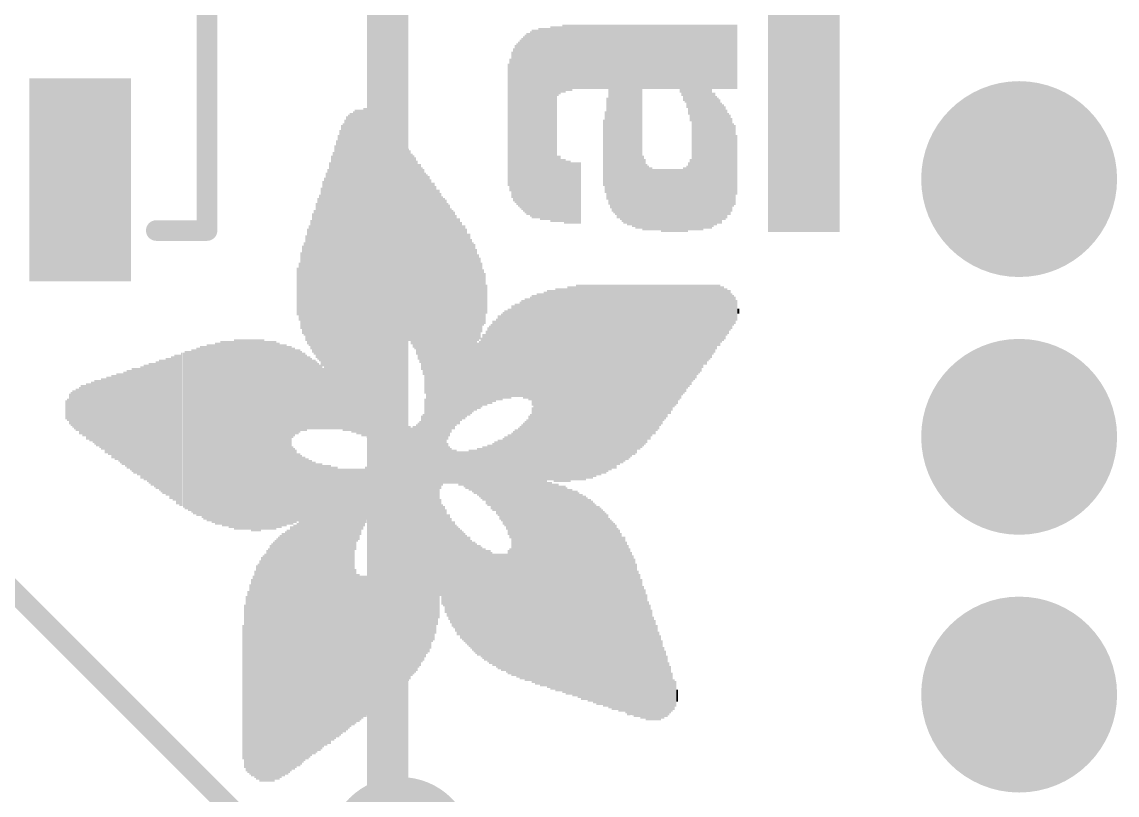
# Model space of a CAD drawing. Extents: x -16.4 to 65.3, y 1 to 69.7.
# Drawn here: x 23.19 to 33.99, y 11.71 to 19.33 of the extents above; entities that cross this region are included whole.
import ezdxf

# ---------------------------------------------------------------- set-up
doc = ezdxf.new("R2010")
doc.units = 0
for name, color, linetype in [('1', 12, 'CONTINUOUS'), ('18', 110, 'CONTINUOUS'), ('21', 40, 'CONTINUOUS')]:
    doc.layers.add(name, color=color, linetype=linetype)

# ---------------------------------------------------------------- blocks, each defined once
blk = doc.blocks.new('RECT')
blk.add_solid([(-0.5, -0.5), (0.5, -0.5), (-0.5, 0.5), (0.5, 0.5)])
blk = doc.blocks.new('ROUNDV')
at = {"const_width": 0.5}
blk.add_lwpolyline([(0, -0.25, 1), (0, 0.25, 1), (0, -0.25)], format="xyb", dxfattribs=at)

msp = doc.modelspace()

# ---------------------------------------------------------------- linework, layer by layer
at = {"layer": '1', "const_width": 0.4064}
msp.add_lwpolyline([(26.797, 11.176), (26.797, 21.971)], dxfattribs=at)
at = {"layer": '21', "const_width": 0.2032}
for points in [[(25.018, 33.273), (25.018, 17.273)], [(25.018, 17.273), (24.518, 17.273)], [(25.273, 11.557), (22.479, 14.351)]]:
    msp.add_lwpolyline(points, dxfattribs=at)
at = {"layer": '21', "const_width": 0.1016}
for points in [[(24.518, 17.3238, 1), (24.518, 17.2222)], [(25.018, 17.2222, 1), (25.018, 17.3238)], [(24.9672, 17.273, 1), (25.0688, 17.273)]]:
    msp.add_lwpolyline(points, format="xyb", dxfattribs=at)

# ---------------------------------------------------------------- block references
at = {"layer": '1', "xscale": 2, "rotation": 90}
msp.add_blockref('RECT', (23.768, 17.773), dxfattribs=at)
at = {"layer": '18'}
for p, xscale, yscale in [((33.02, 17.78), 1.9304, 1.9304), ((33.02, 17.78), 1.9304, 1.9304), ((33.02, 15.24), 1.9304, 1.9304), ((33.02, 15.24), 1.9304, 1.9304), ((33.02, 12.7), 1.9304, 1.9304), ((33.02, 12.7), 1.9304, 1.9304), ((26.924, 11.176), 1.4224, 1.4224), ((26.924, 11.176), 1.4224, 1.4224)]:
    msp.add_blockref('ROUNDV', p, dxfattribs=dict(at, xscale=xscale, yscale=yscale))
at = {"layer": '21', "rotation": 90}
for p, xscale, yscale in [((30.5547, 24.257), 13.998, 0.0168), ((30.5715, 24.257), 13.998, 0.0167), ((30.5882, 24.257), 13.998, 0.0168), ((30.605, 24.257), 13.998, 0.0167), ((30.6217, 24.257), 13.998, 0.0168), ((30.6385, 24.257), 13.998, 0.0168), ((30.6553, 20.6778), 6.8397, 0.0167), ((30.672, 20.6778), 6.8397, 0.0168), ((30.6888, 20.6778), 6.8397, 0.0168), ((30.7056, 20.6778), 6.8397, 0.0167), ((30.7223, 20.6778), 6.8397, 0.0168), ((30.7391, 20.6778), 6.8397, 0.0168), ((30.7559, 20.6778), 6.8397, 0.0167), ((30.7726, 20.6778), 6.8397, 0.0168), ((30.7894, 20.6778), 6.8397, 0.0168), ((30.8062, 20.6778), 6.8397, 0.0167), ((30.8229, 20.6778), 6.8397, 0.0168), ((30.8397, 20.6778), 6.8397, 0.0167), ((30.8564, 20.6778), 6.8397, 0.0168), ((30.8732, 20.6778), 6.8397, 0.0168), ((30.89, 20.6778), 6.8397, 0.0167), ((30.9067, 20.6778), 6.8397, 0.0168), ((30.9235, 20.6778), 6.8397, 0.0168), ((30.9403, 20.6778), 6.8397, 0.0167), ((30.957, 20.6778), 6.8397, 0.0168), ((30.9738, 20.6778), 6.8397, 0.0168), ((30.9906, 20.6778), 6.8397, 0.0167), ((31.0073, 20.6778), 6.8397, 0.0168), ((31.0241, 20.6778), 6.8397, 0.0167), ((31.0408, 20.6778), 6.8397, 0.0168), ((31.0576, 20.6778), 6.8397, 0.0168), ((31.0744, 20.6778), 6.8397, 0.0167), ((31.0911, 20.6778), 6.8397, 0.0168), ((31.1079, 20.6778), 6.8397, 0.0168), ((31.1247, 20.6778), 6.8397, 0.0167), ((31.1414, 20.6778), 6.8397, 0.0168), ((31.1582, 20.6778), 6.8397, 0.0168), ((31.175, 20.6778), 6.8397, 0.0167), ((31.1917, 20.6778), 6.8397, 0.0168), ((31.2085, 20.6778), 6.8397, 0.0168), ((31.2253, 20.6778), 6.8397, 0.0167), ((31.242, 20.6778), 6.8397, 0.0168), ((28.1742, 18.3225), 1.7937, 0.0168), ((28.191, 18.3225), 1.7937, 0.0167), ((28.2077, 18.3225), 1.8273, 0.0168), ((28.2245, 18.3225), 1.8608, 0.0168), ((28.2413, 18.3225), 1.8608, 0.0167), ((28.258, 18.3225), 1.8608, 0.0168), ((28.2748, 18.3225), 1.8608, 0.0168), ((28.2916, 18.3309), 1.8776, 0.0167), ((28.3083, 18.3225), 1.8943, 0.0168), ((28.3251, 18.3225), 1.8943, 0.0167), ((28.3418, 18.3225), 1.8943, 0.0168), ((28.3586, 18.3225), 1.8943, 0.0168), ((28.3754, 18.3225), 1.8943, 0.0167), ((28.3921, 18.3225), 1.8943, 0.0168), ((28.4089, 18.3225), 1.9279, 0.0168), ((28.4257, 18.3225), 1.9279, 0.0167), ((28.4424, 18.3225), 1.9279, 0.0168), ((28.4592, 18.3225), 1.9279, 0.0168), ((28.476, 18.9428), 0.6873, 0.0167), ((28.4927, 18.9512), 0.6706, 0.0168), ((28.5095, 18.9596), 0.6538, 0.0167), ((28.5262, 18.968), 0.6705, 0.0168), ((28.543, 18.968), 0.6705, 0.0168), ((28.5598, 18.9763), 0.6538, 0.0167), ((28.5765, 18.9763), 0.6538, 0.0168), ((28.5933, 18.9763), 0.6538, 0.0168), ((28.6101, 18.9763), 0.6538, 0.0167), ((28.6268, 18.9847), 0.637, 0.0168), ((28.6436, 18.9847), 0.637, 0.0168), ((28.6604, 18.9847), 0.637, 0.0167), ((28.6771, 18.9847), 0.637, 0.0168), ((28.6939, 18.9847), 0.637, 0.0168), ((28.7107, 18.9847), 0.637, 0.0167), ((28.7274, 18.9847), 0.637, 0.0168), ((28.7442, 18.9847), 0.637, 0.0167), ((28.7609, 18.9847), 0.637, 0.0168), ((28.7777, 18.9847), 0.637, 0.0168), ((28.7945, 18.9847), 0.637, 0.0167), ((28.8112, 18.9847), 0.637, 0.0168), ((28.828, 18.9847), 0.637, 0.0168), ((28.8448, 18.9847), 0.637, 0.0167), ((28.8615, 18.9847), 0.637, 0.0168), ((28.8783, 18.9847), 0.637, 0.0168), ((28.8951, 18.9847), 0.637, 0.0167), ((28.9118, 18.9847), 0.637, 0.0168), ((28.9286, 18.9847), 0.637, 0.0167), ((28.9453, 18.9847), 0.637, 0.0168), ((28.9621, 18.9847), 0.637, 0.0168), ((28.9789, 18.4148), 1.7769, 0.0167), ((28.9956, 18.398), 1.8105, 0.0168), ((29.0124, 18.3812), 1.844, 0.0168), ((29.0292, 18.3728), 1.8608, 0.0167), ((29.0459, 18.3645), 1.8775, 0.0168), ((29.0627, 18.3477), 1.9111, 0.0168), ((29.0795, 18.3477), 1.9111, 0.0167), ((29.0962, 18.3393), 1.9278, 0.0168), ((29.113, 18.3309), 1.9446, 0.0168), ((29.1298, 18.3225), 1.9613, 0.0167), ((29.1465, 18.3225), 1.9613, 0.0168), ((29.1633, 18.3142), 1.9781, 0.0167), ((29.18, 18.3142), 1.9781, 0.0168), ((29.1968, 18.3142), 1.9781, 0.0168), ((29.2136, 18.3057), 1.9949, 0.0167), ((29.2303, 18.3057), 1.9949, 0.0168), ((29.2471, 18.2974), 2.0116, 0.0168), ((29.2639, 18.2974), 2.0116, 0.0167), ((29.2806, 18.2974), 2.0116, 0.0168), ((29.2974, 18.2974), 2.0116, 0.0168), ((29.3142, 18.9847), 0.637, 0.0167), ((29.3309, 18.9847), 0.637, 0.0168), ((29.3477, 18.9847), 0.637, 0.0167), ((29.3644, 18.9847), 0.637, 0.0168), ((29.3812, 18.9847), 0.637, 0.0168), ((29.398, 18.9847), 0.637, 0.0167), ((29.4147, 18.9847), 0.637, 0.0168), ((29.4315, 18.9847), 0.637, 0.0168), ((29.4483, 18.9847), 0.637, 0.0167), ((29.465, 18.9847), 0.637, 0.0168), ((29.4818, 18.9847), 0.637, 0.0168), ((29.4986, 18.9847), 0.637, 0.0167), ((29.5153, 18.9847), 0.637, 0.0168), ((29.5321, 18.9847), 0.637, 0.0168), ((29.5489, 18.9847), 0.637, 0.0167), ((29.5656, 18.9847), 0.637, 0.0168), ((29.5824, 18.9847), 0.637, 0.0167), ((29.5991, 18.9847), 0.637, 0.0168), ((29.6159, 18.9847), 0.637, 0.0168), ((29.6327, 18.9847), 0.637, 0.0167), ((29.6494, 18.9847), 0.637, 0.0168), ((29.6662, 18.9847), 0.637, 0.0168), ((29.683, 18.968), 0.6705, 0.0167), ((29.6997, 18.9512), 0.704, 0.0168), ((29.7165, 18.9261), 0.7543, 0.0168), ((29.7333, 18.9177), 0.7711, 0.0167), ((29.75, 18.8925), 0.8214, 0.0168), ((29.7668, 18.859), 0.8885, 0.0167), ((29.7835, 18.8255), 0.9555, 0.0168), ((29.8003, 18.289), 2.0284, 0.0168), ((29.8171, 18.289), 2.0284, 0.0167), ((29.8338, 18.289), 2.0284, 0.0168), ((29.8506, 18.289), 2.0284, 0.0168), ((29.8674, 18.289), 2.0284, 0.0167), ((29.8841, 18.289), 2.0284, 0.0168), ((29.9009, 18.289), 2.0284, 0.0168), ((29.9177, 18.2974), 2.0116, 0.0167), ((29.9344, 18.2974), 2.0116, 0.0168), ((29.9512, 18.2974), 2.0116, 0.0168), ((29.968, 18.2974), 2.0116, 0.0167), ((29.9847, 18.2974), 2.0116, 0.0168), ((30.0015, 18.9847), 0.637, 0.0167), ((30.0182, 18.9847), 0.637, 0.0168), ((30.035, 18.9847), 0.637, 0.0168), ((30.0518, 18.9847), 0.637, 0.0167), ((30.0685, 18.9847), 0.637, 0.0168), ((30.0853, 18.9847), 0.637, 0.0168), ((30.1021, 18.9847), 0.637, 0.0167), ((30.1188, 18.9847), 0.637, 0.0168), ((30.1356, 18.9847), 0.637, 0.0168), ((30.1524, 18.9847), 0.637, 0.0167), ((30.1691, 18.9847), 0.637, 0.0168), ((30.1859, 18.9847), 0.637, 0.0167), ((30.2026, 18.9847), 0.637, 0.0168), ((30.2194, 18.9847), 0.637, 0.0168), ((30.2362, 18.9847), 0.637, 0.0167), ((28.0569, 18.3225), 1.5591, 0.0167), ((28.0736, 18.3225), 1.5925, 0.0168), ((28.0904, 18.3225), 1.6261, 0.0167), ((28.1071, 18.3225), 1.6597, 0.0168), ((28.1239, 18.3225), 1.6931, 0.0168), ((28.1407, 18.3225), 1.7267, 0.0167), ((28.1574, 18.3225), 1.7603, 0.0168), ((28.0233, 18.3142), 1.4417, 0.0168), ((28.0401, 18.3142), 1.5087, 0.0168), ((27.9898, 18.3142), 1.207, 0.0168), ((28.0066, 18.3142), 1.3076, 0.0167), ((28.9621, 18.0795), 1.0059, 0.0168), ((30.0015, 17.9705), 1.3244, 0.0167), ((30.0182, 17.9789), 1.3076, 0.0168), ((30.035, 17.9622), 1.2741, 0.0168), ((30.0518, 17.9622), 1.2405, 0.0167), ((30.0685, 17.9537), 1.2237, 0.0168), ((26.481, 16.8725), 3.1851, 0.0168), ((26.4978, 16.8641), 3.2019, 0.0168), ((26.5145, 16.8641), 3.2019, 0.0167), ((26.5313, 16.8641), 3.2019, 0.0168), ((26.5481, 16.8557), 3.2186, 0.0168), ((26.5648, 16.8641), 3.2354, 0.0167), ((26.5816, 16.8641), 3.2354, 0.0168), ((26.5984, 16.8557), 3.2522, 0.0168), ((26.6151, 16.8473), 3.269, 0.0167), ((26.6319, 16.8473), 3.269, 0.0168), ((26.6486, 16.8306), 3.2689, 0.0167), ((26.6654, 16.8306), 3.2689, 0.0168), ((26.6822, 16.8222), 3.2857, 0.0168), ((30.0853, 17.937), 1.1902, 0.0168), ((30.1021, 17.9454), 1.1399, 0.0167), ((30.1188, 17.937), 1.1232, 0.0168), ((30.1356, 17.9286), 1.0729, 0.0168), ((26.3804, 16.8306), 3.0679, 0.0167), ((26.3972, 16.8473), 3.1014, 0.0168), ((26.4139, 16.8557), 3.1181, 0.0167), ((26.4307, 16.8641), 3.1349, 0.0168), ((26.4475, 16.8557), 3.1516, 0.0168), ((26.4642, 16.8641), 3.1684, 0.0167), ((26.6989, 16.8054), 3.2858, 0.0167), ((26.7157, 16.797), 3.269, 0.0168), ((26.7325, 16.7887), 3.2857, 0.0168), ((26.7492, 16.7635), 3.3025, 0.0167), ((26.766, 16.7384), 3.3193, 0.0168), ((26.7828, 17.2161), 2.3302, 0.0168), ((26.7995, 17.2413), 2.2129, 0.0167), ((28.9286, 18.0376), 0.6538, 0.0167), ((28.9453, 18.046), 0.8047, 0.0168), ((30.1524, 17.9286), 1.0058, 0.0167), ((30.1691, 17.9202), 0.989, 0.0168), ((30.1859, 17.9202), 0.922, 0.0167), ((26.3301, 16.7887), 2.9505, 0.0167), ((26.3469, 16.8138), 3.0008, 0.0168), ((26.3637, 16.8138), 3.0343, 0.0168), ((26.8163, 17.2413), 2.1793, 0.0168), ((26.8331, 17.2581), 2.1123, 0.0167), ((26.8498, 17.2497), 2.0619, 0.0168), ((26.8666, 17.2497), 2.0285, 0.0168), ((26.8834, 17.2413), 2.0117, 0.0167), ((30.2026, 17.9202), 0.8214, 0.0168), ((30.2194, 17.9202), 0.7879, 0.0168), ((26.2966, 16.7384), 2.8499, 0.0168), ((26.3134, 16.7635), 2.9002, 0.0168), ((26.9001, 17.2329), 1.9614, 0.0168), ((26.9169, 17.2245), 1.9446, 0.0168), ((26.9337, 17.2078), 1.9447, 0.0167), ((26.9504, 17.191), 1.9111, 0.0168), ((26.9672, 17.1826), 1.8944, 0.0168), ((30.2362, 17.9202), 0.5868, 0.0167), ((26.2631, 16.6797), 2.7325, 0.0168), ((26.2798, 16.7132), 2.7996, 0.0167), ((26.984, 17.1575), 1.9111, 0.0167), ((27.0007, 17.1323), 1.8944, 0.0168), ((27.0175, 17.1239), 1.8776, 0.0168), ((27.0343, 17.0904), 1.8776, 0.0167), ((26.2295, 16.6294), 2.632, 0.0167), ((26.2463, 16.6629), 2.699, 0.0168), ((27.051, 17.0653), 1.8943, 0.0168), ((27.0678, 17.0485), 1.8943, 0.0167), ((27.0845, 17.0066), 1.9111, 0.0168), ((27.1013, 16.9647), 1.9279, 0.0168), ((27.1181, 16.9479), 1.9614, 0.0167), ((28.476, 17.6855), 0.6538, 0.0167), ((28.4927, 17.6855), 0.6538, 0.0168), ((28.5095, 17.6687), 0.6203, 0.0167), ((28.5262, 17.6687), 0.6203, 0.0168), ((28.543, 17.6604), 0.637, 0.0168), ((28.5598, 17.652), 0.6202, 0.0167), ((28.5765, 17.652), 0.6202, 0.0168), ((28.5933, 17.652), 0.6202, 0.0168), ((28.6101, 17.6437), 0.6035, 0.0167), ((28.6268, 17.6437), 0.6035, 0.0168), ((28.6436, 17.6437), 0.6035, 0.0168), ((28.6604, 17.6437), 0.6035, 0.0167), ((28.6771, 17.6437), 0.6035, 0.0168), ((28.6939, 17.6437), 0.6035, 0.0168), ((29.3142, 17.6436), 0.7376, 0.0167), ((29.3309, 17.6269), 0.7041, 0.0168), ((29.3477, 17.6017), 0.6538, 0.0167), ((29.7668, 17.6101), 0.6706, 0.0167), ((29.7835, 17.6269), 0.7041, 0.0168), ((26.196, 16.5791), 2.5314, 0.0167), ((26.2128, 16.5959), 2.5649, 0.0168), ((27.1348, 16.8976), 1.995, 0.0168), ((27.1516, 16.8641), 2.0284, 0.0168), ((27.1684, 16.7552), 2.1793, 0.0167), ((27.1851, 15.4643), 4.7274, 0.0168), ((27.2019, 15.4643), 4.6939, 0.0168), ((29.3644, 17.5933), 0.637, 0.0168), ((29.3812, 17.5849), 0.6203, 0.0168), ((29.398, 17.5849), 0.6203, 0.0167), ((29.4147, 17.5766), 0.6035, 0.0168), ((29.4315, 17.5766), 0.6035, 0.0168), ((29.4483, 17.5766), 0.6035, 0.0167), ((29.465, 17.5766), 0.6035, 0.0168), ((29.4818, 17.5766), 0.6035, 0.0168), ((29.4986, 17.5681), 0.6203, 0.0167), ((29.5153, 17.5681), 0.6203, 0.0168), ((29.5321, 17.5681), 0.6203, 0.0168), ((29.5489, 17.5681), 0.6203, 0.0167), ((29.5656, 17.5681), 0.6203, 0.0168), ((29.5824, 17.5681), 0.6203, 0.0167), ((29.5991, 17.5681), 0.6203, 0.0168), ((29.6159, 17.5681), 0.6203, 0.0168), ((29.6327, 17.5681), 0.6203, 0.0167), ((29.6494, 17.5681), 0.6203, 0.0168), ((29.6662, 17.5681), 0.6203, 0.0168), ((29.683, 17.5681), 0.6203, 0.0167), ((29.6997, 17.5681), 0.6203, 0.0168), ((29.7165, 17.5766), 0.6371, 0.0168), ((29.7333, 17.5766), 0.6371, 0.0167), ((29.75, 17.5849), 0.6538, 0.0168), ((26.1625, 16.8474), 1.8273, 0.0168), ((26.1793, 16.554), 2.4811, 0.0168), ((27.2187, 15.4643), 4.6268, 0.0167), ((27.2354, 15.4811), 4.5263, 0.0168), ((27.2522, 15.4895), 4.5095, 0.0167), ((27.2689, 15.5062), 4.409, 0.0168), ((26.1122, 16.797), 1.5926, 0.0168), ((26.129, 16.8054), 1.6428, 0.0168), ((26.1457, 16.5037), 2.3805, 0.0167), ((27.2857, 15.5313), 4.2916, 0.0168), ((27.3025, 15.5649), 4.2245, 0.0167), ((27.3192, 16.1852), 2.9169, 0.0168), ((27.336, 16.1852), 2.8499, 0.0168), ((27.3528, 16.1852), 2.8163, 0.0167), ((26.0954, 16.7803), 1.5255, 0.0167), ((27.3695, 16.1768), 2.7995, 0.0168), ((27.3863, 16.3779), 2.3302, 0.0168), ((27.4031, 16.3864), 2.2799, 0.0167), ((27.4198, 16.3863), 2.2128, 0.0168), ((26.0451, 16.7384), 1.2741, 0.0167), ((26.0619, 16.7551), 1.3746, 0.0168), ((26.0787, 16.7635), 1.425, 0.0168), ((27.4366, 16.3947), 2.1626, 0.0168), ((27.4534, 16.3863), 2.1458, 0.0167), ((27.4701, 16.3863), 2.0788, 0.0168), ((27.4869, 16.3779), 2.0284, 0.0167), ((27.5036, 16.3779), 2.0284, 0.0168), ((26.0116, 16.7216), 1.14, 0.0168), ((26.0284, 16.73), 1.1903, 0.0168), ((27.5204, 16.3779), 1.9614, 0.0168), ((27.5372, 16.3696), 1.9111, 0.0167), ((27.5539, 16.3696), 1.9111, 0.0168), ((27.5707, 16.3612), 1.8608, 0.0168), ((25.9948, 16.7048), 1.0394, 0.0167), ((27.5875, 16.3444), 1.7938, 0.0167), ((27.6042, 16.3444), 1.7938, 0.0168), ((27.621, 16.3277), 1.7267, 0.0168), ((25.9446, 16.6797), 0.7544, 0.0168), ((25.9613, 16.6881), 0.8717, 0.0167), ((25.9781, 16.6964), 0.922, 0.0168), ((27.6378, 16.3192), 1.6764, 0.0167), ((27.6545, 16.3193), 1.6429, 0.0168), ((27.6713, 16.2941), 1.5926, 0.0167), ((25.9278, 16.6713), 0.57, 0.0168), ((27.688, 16.6126), 0.855, 0.0168), ((27.7048, 16.6043), 0.8047, 0.0168), ((27.7216, 16.6127), 0.6873, 0.0167), ((25.911, 16.6713), 0.4694, 0.0167), ((27.7383, 16.6126), 0.5532, 0.0168), ((27.7551, 16.6043), 0.5029, 0.0168), ((27.7719, 16.5959), 0.2849, 0.0167), ((28.6604, 15.7744), 1.9278, 0.0167), ((28.6771, 15.7744), 1.9278, 0.0168), ((28.6939, 15.7744), 1.9278, 0.0168), ((28.7107, 15.7744), 1.9278, 0.0167), ((28.7274, 15.7744), 1.9278, 0.0168), ((28.7442, 15.7744), 1.9278, 0.0167), ((28.7609, 15.7828), 1.911, 0.0168), ((28.7777, 15.7828), 1.911, 0.0168), ((28.7945, 15.7828), 1.911, 0.0167), ((28.8112, 15.7828), 1.911, 0.0168), ((28.828, 15.7912), 1.8943, 0.0168), ((28.8448, 15.7912), 1.8943, 0.0167), ((28.8615, 15.7995), 1.8775, 0.0168), ((28.8783, 15.7995), 1.8775, 0.0168), ((28.8951, 15.7995), 1.8775, 0.0167), ((28.9118, 15.8079), 1.8608, 0.0168), ((28.9286, 15.8079), 1.8608, 0.0167), ((28.9453, 15.8079), 1.8608, 0.0168), ((28.9621, 15.8163), 1.844, 0.0168), ((28.9789, 15.8247), 1.8272, 0.0167), ((28.9956, 15.8247), 1.8272, 0.0168), ((29.0124, 15.8331), 1.8105, 0.0168), ((29.0292, 15.8331), 1.8105, 0.0167), ((29.0459, 15.8331), 1.8105, 0.0168), ((29.0627, 15.8498), 1.7769, 0.0168), ((29.0795, 15.8498), 1.7769, 0.0167), ((29.0962, 15.8582), 1.7602, 0.0168), ((29.113, 15.8582), 1.7602, 0.0168), ((29.1298, 15.8666), 1.7434, 0.0167), ((29.1465, 15.875), 1.7266, 0.0168), ((29.1633, 15.875), 1.7266, 0.0167), ((29.18, 15.8834), 1.7099, 0.0168), ((29.1968, 15.8918), 1.6931, 0.0168), ((29.2136, 15.9001), 1.6764, 0.0167), ((29.2303, 15.9001), 1.6764, 0.0168), ((29.2471, 15.9085), 1.6596, 0.0168), ((29.2639, 15.9253), 1.6261, 0.0167), ((29.2806, 15.9253), 1.6261, 0.0168), ((29.2974, 15.9337), 1.6093, 0.0168), ((29.3142, 15.9421), 1.5925, 0.0167), ((29.3309, 15.9504), 1.5758, 0.0168), ((29.3477, 15.9588), 1.559, 0.0167), ((29.3644, 15.9756), 1.5255, 0.0168), ((29.3812, 15.9756), 1.5255, 0.0168), ((29.398, 15.9924), 1.4919, 0.0167), ((29.4147, 16.0007), 1.4752, 0.0168), ((29.4315, 16.0007), 1.4752, 0.0168), ((29.4483, 16.0175), 1.4417, 0.0167), ((29.465, 16.0259), 1.4249, 0.0168), ((29.4818, 16.0426), 1.3914, 0.0168), ((29.4986, 16.051), 1.3746, 0.0167), ((29.5153, 16.0678), 1.3411, 0.0168), ((29.5321, 16.0762), 1.3243, 0.0168), ((29.5489, 16.0846), 1.3075, 0.0167), ((29.5656, 16.1013), 1.274, 0.0168), ((29.5824, 16.1013), 1.274, 0.0167), ((29.5991, 16.1181), 1.2405, 0.0168), ((29.6159, 16.1348), 1.207, 0.0168), ((29.6327, 16.1432), 1.1902, 0.0167), ((29.6494, 16.1516), 1.1734, 0.0168), ((29.6662, 16.1684), 1.1399, 0.0168), ((29.683, 16.1768), 1.1231, 0.0167), ((29.6997, 16.1935), 1.0896, 0.0168), ((29.7165, 16.2019), 1.0728, 0.0168), ((29.7333, 16.2103), 1.0561, 0.0167), ((29.75, 16.227), 1.0226, 0.0168), ((29.7668, 16.2354), 1.0058, 0.0167), ((29.7835, 16.2438), 0.989, 0.0168), ((29.8003, 16.2606), 0.9555, 0.0168), ((29.8171, 16.269), 0.9387, 0.0167), ((29.8338, 16.2773), 0.922, 0.0168), ((29.8506, 16.2941), 0.8884, 0.0168), ((29.8674, 16.3025), 0.8717, 0.0167), ((29.8841, 16.3109), 0.8549, 0.0168), ((29.9009, 16.3276), 0.8214, 0.0168), ((29.9177, 16.3444), 0.7879, 0.0167), ((29.9344, 16.3444), 0.7879, 0.0168), ((29.9512, 16.3612), 0.7543, 0.0168), ((29.968, 16.3695), 0.7376, 0.0167), ((29.9847, 16.3779), 0.7208, 0.0168), ((30.0015, 16.3947), 0.6873, 0.0167), ((30.0182, 16.4031), 0.6705, 0.0168), ((30.035, 16.4198), 0.637, 0.0168), ((30.0518, 16.4366), 0.6035, 0.0167), ((30.0685, 16.4366), 0.6035, 0.0168), ((28.2077, 16.1097), 1.0226, 0.0168), ((28.2245, 16.093), 1.0897, 0.0168), ((28.2413, 14.7267), 3.8222, 0.0167), ((28.258, 14.7183), 3.839, 0.0168), ((28.2748, 14.7267), 3.8557, 0.0168), ((28.2916, 14.7267), 3.8557, 0.0167), ((28.3083, 14.7183), 3.8725, 0.0168), ((28.3251, 14.7183), 3.8725, 0.0167), ((28.3418, 14.7267), 3.8893, 0.0168), ((28.3586, 14.7267), 3.8893, 0.0168), ((28.3754, 15.7493), 1.8776, 0.0167), ((28.3921, 15.7493), 1.8776, 0.0168), ((28.4089, 15.7493), 1.8776, 0.0168), ((28.4257, 15.7493), 1.8776, 0.0167), ((28.4424, 15.7409), 1.8944, 0.0168), ((28.4592, 15.7492), 1.9111, 0.0168), ((28.476, 15.7492), 1.9111, 0.0167), ((28.4927, 15.7492), 1.9111, 0.0168), ((28.5095, 15.7492), 1.9111, 0.0167), ((28.5262, 15.7492), 1.9111, 0.0168), ((28.543, 15.7492), 1.9111, 0.0168), ((28.5598, 15.7492), 1.9111, 0.0167), ((28.5765, 15.7576), 1.9279, 0.0168), ((28.5933, 15.7576), 1.9279, 0.0168), ((28.6101, 15.766), 1.9111, 0.0167), ((28.6268, 15.766), 1.9111, 0.0168), ((28.6436, 15.766), 1.9111, 0.0168), ((30.0853, 16.445), 0.5532, 0.0168), ((30.1021, 16.4534), 0.5365, 0.0167), ((30.1188, 16.4534), 0.5029, 0.0168), ((30.1356, 16.4701), 0.4694, 0.0168), ((30.1524, 16.4702), 0.4359, 0.0167), ((30.1691, 16.4869), 0.4024, 0.0168), ((30.1859, 16.4785), 0.352, 0.0167), ((30.2026, 16.4869), 0.3018, 0.0168), ((30.2194, 16.4869), 0.2682, 0.0168), ((28.0233, 16.0846), 0.9053, 0.0168), ((28.0401, 16.0846), 0.9053, 0.0168), ((28.0569, 16.0929), 0.922, 0.0167), ((28.0736, 16.0929), 0.922, 0.0168), ((28.0904, 16.0929), 0.922, 0.0167), ((28.1071, 16.1013), 0.9388, 0.0168), ((28.1239, 16.1097), 0.9556, 0.0168), ((28.1407, 16.1014), 0.9723, 0.0167), ((28.1574, 16.1097), 0.989, 0.0168), ((28.1742, 16.1097), 0.989, 0.0168), ((28.191, 16.1013), 1.0058, 0.0167), ((30.2362, 16.4869), 0.2012, 0.0167), ((27.8725, 16.0008), 0.8047, 0.0167), ((27.8892, 16.0175), 0.8382, 0.0168), ((27.906, 16.0175), 0.8382, 0.0167), ((27.9227, 16.0259), 0.855, 0.0168), ((27.9395, 16.0427), 0.8549, 0.0168), ((27.9563, 16.0511), 0.8717, 0.0167), ((27.973, 16.0511), 0.8717, 0.0168), ((27.9898, 16.0595), 0.8885, 0.0168), ((28.0066, 16.0595), 0.8885, 0.0167), ((30.2529, 16.4786), 0.0503, 0.0168), ((27.7886, 15.9421), 0.7543, 0.0168), ((27.8054, 15.9505), 0.7711, 0.0168), ((27.8222, 15.9588), 0.7879, 0.0167), ((27.8389, 15.984), 0.8047, 0.0168), ((27.8557, 15.984), 0.8047, 0.0168), ((25.2908, 15.2631), 1.8776, 0.0168), ((25.3076, 15.2631), 1.8776, 0.0167), ((25.3243, 15.2631), 1.8776, 0.0168), ((25.3411, 15.2631), 1.8776, 0.0168), ((25.3579, 15.2631), 1.8776, 0.0167), ((25.3746, 15.2631), 1.8776, 0.0168), ((25.3914, 15.2631), 1.8776, 0.0167), ((25.4081, 15.2631), 1.8776, 0.0168), ((25.4249, 15.2631), 1.8776, 0.0168), ((25.4417, 15.2631), 1.8776, 0.0167), ((25.4584, 15.2548), 1.8943, 0.0168), ((25.4752, 15.2548), 1.8943, 0.0168), ((25.492, 15.2548), 1.8943, 0.0167), ((25.5087, 15.2548), 1.8943, 0.0168), ((25.5255, 15.2548), 1.8943, 0.0168), ((25.5423, 15.2548), 1.8943, 0.0167), ((25.559, 15.2631), 1.8776, 0.0168), ((25.5758, 15.2631), 1.8776, 0.0167), ((27.7216, 15.875), 0.6874, 0.0167), ((27.7383, 15.9002), 0.7041, 0.0168), ((27.7551, 15.9002), 0.7041, 0.0168), ((27.7719, 15.9169), 0.7376, 0.0167), ((24.8046, 15.3051), 1.5591, 0.0168), ((24.8214, 15.3051), 1.5591, 0.0168), ((24.8382, 15.2967), 1.5759, 0.0167), ((24.8549, 15.2967), 1.5759, 0.0168), ((24.8717, 15.2967), 1.6093, 0.0168), ((24.8885, 15.2883), 1.6261, 0.0167), ((24.9052, 15.2883), 1.6261, 0.0168), ((24.922, 15.2883), 1.6597, 0.0168), ((24.9388, 15.2883), 1.6597, 0.0167), ((24.9555, 15.2966), 1.6764, 0.0168), ((24.9723, 15.2883), 1.6931, 0.0167), ((24.989, 15.2799), 1.7099, 0.0168), ((25.0058, 15.2799), 1.7099, 0.0168), ((25.0226, 15.2799), 1.7434, 0.0167), ((25.0393, 15.2799), 1.7434, 0.0168), ((25.0561, 15.2799), 1.7434, 0.0168), ((25.0729, 15.2715), 1.7602, 0.0167), ((25.0896, 15.2715), 1.7602, 0.0168), ((25.1064, 15.2715), 1.7938, 0.0168), ((25.1232, 15.2715), 1.7938, 0.0167), ((25.1399, 15.2715), 1.7938, 0.0168), ((25.1567, 15.2799), 1.8105, 0.0167), ((25.1734, 15.2715), 1.8272, 0.0168), ((25.1902, 15.2715), 1.8272, 0.0168), ((25.207, 15.2715), 1.8272, 0.0167), ((25.2237, 15.2715), 1.8272, 0.0168), ((25.2405, 15.2631), 1.844, 0.0168), ((25.2573, 15.2631), 1.844, 0.0167), ((25.274, 15.2631), 1.844, 0.0168), ((25.5925, 15.2547), 1.8608, 0.0168), ((25.6093, 15.2547), 1.8608, 0.0168), ((25.6261, 15.2547), 1.8608, 0.0167), ((25.6428, 15.2547), 1.8608, 0.0168), ((25.6596, 15.2547), 1.8608, 0.0168), ((25.6764, 15.2547), 1.8608, 0.0167), ((25.6931, 15.2547), 1.8608, 0.0168), ((25.7099, 15.2548), 1.8273, 0.0168), ((25.7267, 15.2548), 1.8273, 0.0167), ((25.7434, 15.2464), 1.8105, 0.0168), ((25.7602, 15.2548), 1.7937, 0.0168), ((25.777, 15.2548), 1.7937, 0.0167), ((25.7937, 15.2548), 1.7937, 0.0168), ((25.8105, 15.2547), 1.7602, 0.0167), ((25.8272, 15.2547), 1.7602, 0.0168), ((25.844, 15.2547), 1.7602, 0.0168), ((25.8608, 15.6739), 0.8885, 0.0167), ((25.8775, 15.6823), 0.8717, 0.0168), ((25.8943, 15.6822), 0.8382, 0.0168), ((25.911, 15.6822), 0.8382, 0.0167), ((25.9278, 15.6906), 0.8214, 0.0168), ((25.9446, 15.6906), 0.788, 0.0168), ((27.688, 15.8415), 0.6538, 0.0168), ((27.7048, 15.8498), 0.6705, 0.0168), ((24.5197, 15.3554), 1.2573, 0.0167), ((24.5364, 15.3554), 1.2573, 0.0168), ((24.5532, 15.3553), 1.2908, 0.0167), ((24.5699, 15.3469), 1.3076, 0.0168), ((24.5867, 15.3386), 1.3243, 0.0168), ((24.6035, 15.3386), 1.3243, 0.0167), ((24.6202, 15.3386), 1.3579, 0.0168), ((24.637, 15.3386), 1.3579, 0.0168), ((24.6538, 15.3218), 1.3914, 0.0167), ((24.6705, 15.3302), 1.4082, 0.0168), ((24.6873, 15.3218), 1.425, 0.0168), ((24.7041, 15.3302), 1.4417, 0.0167), ((24.7208, 15.3134), 1.4752, 0.0168), ((24.7376, 15.3134), 1.4752, 0.0167), ((24.7543, 15.305), 1.492, 0.0168), ((24.7711, 15.3134), 1.5088, 0.0168), ((24.7879, 15.3051), 1.5255, 0.0167), ((25.9613, 15.6822), 0.7712, 0.0167), ((25.9781, 15.6822), 0.7712, 0.0168), ((25.9948, 15.6738), 0.7544, 0.0167), ((26.0116, 15.6739), 0.7209, 0.0168), ((26.0284, 15.6739), 0.7209, 0.0168), ((26.0451, 15.6654), 0.7041, 0.0167), ((26.0619, 15.657), 0.6873, 0.0168), ((26.0787, 15.657), 0.6873, 0.0168), ((26.0954, 15.6487), 0.6706, 0.0167), ((24.1341, 15.4392), 0.8549, 0.0167), ((24.1508, 15.4308), 0.8717, 0.0168), ((24.1676, 15.4224), 0.8885, 0.0168), ((24.1844, 15.414), 0.9052, 0.0167), ((24.2011, 15.4224), 0.922, 0.0168), ((24.2179, 15.414), 0.9388, 0.0168), ((24.2347, 15.414), 0.9723, 0.0167), ((24.2514, 15.414), 0.9723, 0.0168), ((24.2682, 15.4056), 0.989, 0.0168), ((24.285, 15.4056), 1.0226, 0.0167), ((24.3017, 15.3972), 1.0394, 0.0168), ((24.3185, 15.3972), 1.0394, 0.0167), ((24.3352, 15.3889), 1.0561, 0.0168), ((24.352, 15.3889), 1.0561, 0.0168), ((24.3688, 15.3805), 1.1064, 0.0167), ((24.3855, 15.3805), 1.1064, 0.0168), ((24.4023, 15.3805), 1.1399, 0.0168), ((24.4191, 15.3805), 1.1399, 0.0167), ((24.4358, 15.3721), 1.1567, 0.0168), ((24.4526, 15.3721), 1.1902, 0.0168), ((24.4694, 15.3637), 1.207, 0.0167), ((24.4861, 15.3637), 1.207, 0.0168), ((24.5029, 15.3553), 1.2238, 0.0168), ((26.1122, 15.6403), 0.6538, 0.0168), ((26.129, 15.6319), 0.637, 0.0168), ((26.1625, 15.6151), 0.6035, 0.0168), ((23.8323, 15.4894), 0.5532, 0.0168), ((23.8491, 15.4894), 0.5532, 0.0168), ((23.8659, 15.4811), 0.5699, 0.0167), ((23.8826, 15.4895), 0.5867, 0.0168), ((23.8994, 15.4811), 0.6035, 0.0167), ((23.9161, 15.4811), 0.6371, 0.0168), ((23.9329, 15.4727), 0.6538, 0.0168), ((23.9497, 15.4727), 0.6538, 0.0167), ((23.9664, 15.4643), 0.6706, 0.0168), ((23.9832, 15.4643), 0.7041, 0.0168), ((24, 15.4643), 0.7041, 0.0167), ((24.0167, 15.4475), 0.7376, 0.0168), ((24.0335, 15.4559), 0.7544, 0.0168), ((24.0503, 15.4475), 0.7712, 0.0167), ((24.067, 15.4475), 0.7712, 0.0168), ((24.0838, 15.4392), 0.8215, 0.0168), ((24.1006, 15.4392), 0.8215, 0.0167), ((24.1173, 15.4308), 0.8382, 0.0168), ((26.7828, 15.2296), 1.14, 0.0168), ((23.6647, 15.5146), 0.3018, 0.0168), ((23.6815, 15.5146), 0.3353, 0.0167), ((23.6982, 15.5146), 0.3688, 0.0168), ((23.715, 15.5062), 0.3856, 0.0167), ((23.7317, 15.5061), 0.4191, 0.0168), ((23.7485, 15.5061), 0.4191, 0.0168), ((23.7653, 15.4978), 0.4694, 0.0167), ((23.782, 15.5062), 0.4862, 0.0168), ((23.7988, 15.4979), 0.5029, 0.0168), ((23.8156, 15.4979), 0.5029, 0.0167), ((26.7995, 15.1793), 1.0394, 0.0167), ((26.8163, 15.1626), 0.9723, 0.0168), ((23.6312, 15.5062), 0.1844, 0.0167), ((23.6479, 15.5062), 0.218, 0.0168), ((26.8331, 15.129), 0.9052, 0.0167), ((27.1684, 14.3411), 2.5482, 0.0167), ((26.8498, 15.1122), 0.8382, 0.0168), ((26.8666, 15.1123), 0.8047, 0.0168), ((26.8834, 15.0871), 0.7544, 0.0167), ((27.1348, 14.2321), 2.4308, 0.0168), ((27.1516, 14.2489), 2.4308, 0.0168), ((28.191, 14.1399), 2.6152, 0.0167), ((28.2077, 14.1483), 2.632, 0.0168), ((28.2245, 14.1735), 2.7157, 0.0168), ((26.9001, 15.0704), 0.7209, 0.0168), ((26.9169, 15.062), 0.7041, 0.0168), ((26.9337, 15.0536), 0.6873, 0.0167), ((26.9504, 15.0284), 0.6706, 0.0168), ((26.9672, 15.0201), 0.6873, 0.0168), ((26.984, 15.0033), 0.6873, 0.0167), ((27.0007, 14.0896), 2.5146, 0.0168), ((27.0175, 14.098), 2.4978, 0.0168), ((27.0343, 14.1064), 2.4476, 0.0167), ((27.051, 14.1232), 2.4475, 0.0168), ((27.0678, 14.1316), 2.4307, 0.0167), ((27.0845, 14.1483), 2.4308, 0.0168), ((27.1013, 14.1735), 2.4141, 0.0168), ((27.1181, 14.1902), 2.414, 0.0167), ((28.0904, 14.0981), 2.4643, 0.0167), ((28.1071, 14.098), 2.4978, 0.0168), ((28.1239, 14.1064), 2.5146, 0.0168), ((28.1407, 14.1148), 2.5314, 0.0167), ((28.1574, 14.1148), 2.5649, 0.0168), ((28.1742, 14.1232), 2.5817, 0.0168), ((27.9395, 14.8021), 0.855, 0.0168), ((27.9563, 14.8022), 0.8885, 0.0167), ((27.973, 14.7854), 0.9221, 0.0168), ((27.9898, 14.7686), 0.9891, 0.0168), ((28.0066, 14.7518), 1.0226, 0.0167), ((28.0233, 14.0813), 2.3973, 0.0168), ((28.0401, 14.0896), 2.414, 0.0168), ((28.0569, 14.098), 2.4308, 0.0167), ((28.0736, 14.0897), 2.4475, 0.0168), ((25.8608, 14.7602), 0.7712, 0.0167), ((25.8775, 14.7602), 0.7376, 0.0168), ((25.8943, 14.7518), 0.7208, 0.0168), ((27.3863, 14.9782), 0.4023, 0.0168), ((27.4031, 14.9614), 0.3688, 0.0167), ((27.4198, 14.953), 0.352, 0.0168), ((27.4366, 14.9446), 0.3352, 0.0168), ((27.4534, 14.9446), 0.3352, 0.0167), ((27.4701, 14.9446), 0.3352, 0.0168), ((27.6042, 14.9111), 0.4023, 0.0168), ((27.621, 14.9111), 0.4023, 0.0168), ((27.6378, 14.9027), 0.4191, 0.0167), ((27.6545, 14.8943), 0.4358, 0.0168), ((27.6713, 14.8943), 0.4358, 0.0167), ((27.688, 14.8943), 0.4694, 0.0168), ((27.7048, 14.8859), 0.4862, 0.0168), ((27.7216, 14.8776), 0.5029, 0.0167), ((27.7383, 14.8776), 0.5365, 0.0168), ((27.7551, 14.8776), 0.5365, 0.0168), ((27.7719, 14.8608), 0.57, 0.0167), ((27.7886, 14.8608), 0.6035, 0.0168), ((27.8054, 14.8608), 0.6035, 0.0168), ((27.8222, 14.844), 0.637, 0.0167), ((27.8389, 14.844), 0.6706, 0.0168), ((27.8557, 14.8524), 0.6874, 0.0168), ((27.8725, 14.8357), 0.7209, 0.0167), ((27.8892, 14.8356), 0.7544, 0.0168), ((27.906, 14.8189), 0.7879, 0.0167), ((27.9227, 14.8105), 0.8046, 0.0168), ((25.911, 14.7435), 0.6705, 0.0167), ((25.9278, 13.5364), 3.0846, 0.0168), ((25.9446, 13.5364), 3.051, 0.0168), ((25.9613, 13.5365), 3.0175, 0.0167), ((25.9781, 13.5448), 3.0008, 0.0168), ((25.9948, 13.5448), 2.9672, 0.0167), ((26.0116, 13.5448), 2.9672, 0.0168), ((26.0284, 13.5449), 2.9337, 0.0168), ((26.0451, 13.5532), 2.917, 0.0167), ((26.7325, 14.8105), 0.4024, 0.0168), ((26.7492, 14.8273), 0.4023, 0.0167), ((26.766, 14.8357), 0.4191, 0.0168), ((27.4869, 14.9363), 0.3185, 0.0167), ((27.5036, 14.9279), 0.3353, 0.0168), ((27.5204, 14.9279), 0.3353, 0.0168), ((27.5372, 14.9279), 0.3353, 0.0167), ((27.5539, 14.9195), 0.3521, 0.0168), ((27.5707, 14.9111), 0.3688, 0.0168), ((27.5875, 14.9111), 0.3688, 0.0167), ((26.0619, 13.5532), 2.8834, 0.0168), ((26.0787, 13.5532), 2.8834, 0.0168), ((26.0954, 13.5532), 2.8499, 0.0167), ((26.1122, 13.5616), 2.8331, 0.0168), ((26.129, 13.5616), 2.8331, 0.0168), ((26.1457, 13.57), 2.8163, 0.0167), ((26.1625, 13.57), 2.7829, 0.0168), ((26.1793, 13.5784), 2.7661, 0.0168), ((26.196, 13.5784), 2.7661, 0.0167), ((26.2128, 13.5868), 2.7493, 0.0168), ((26.2295, 13.5868), 2.7493, 0.0167), ((26.2463, 13.5951), 2.699, 0.0168), ((26.2631, 13.5951), 2.699, 0.0168), ((26.2798, 13.6035), 2.6822, 0.0167), ((26.2966, 13.6119), 2.6655, 0.0168), ((26.3134, 13.6035), 2.6487, 0.0168), ((26.3301, 13.6119), 2.6319, 0.0167), ((26.3469, 13.6203), 2.6151, 0.0168), ((26.3637, 13.6286), 2.5984, 0.0168), ((26.3804, 13.6286), 2.5984, 0.0167), ((26.3972, 13.637), 2.5816, 0.0168), ((26.4139, 13.6454), 2.5649, 0.0167), ((26.4307, 13.6538), 2.5481, 0.0168), ((26.4475, 13.6622), 2.5313, 0.0168), ((26.4642, 13.6622), 2.5313, 0.0167), ((26.481, 14.5255), 0.8046, 0.0168), ((26.4978, 14.5674), 0.7208, 0.0168), ((26.5145, 14.5758), 0.7041, 0.0167), ((26.5313, 14.6009), 0.6538, 0.0168), ((26.5481, 14.6261), 0.6035, 0.0168), ((26.5648, 14.6429), 0.5699, 0.0167), ((26.5816, 14.668), 0.5532, 0.0168), ((26.5984, 14.6848), 0.5197, 0.0168), ((26.6151, 14.6932), 0.5029, 0.0167), ((26.6319, 14.7183), 0.4862, 0.0168), ((26.6486, 14.7351), 0.4527, 0.0167), ((26.6654, 14.7435), 0.4359, 0.0168), ((26.6822, 14.7686), 0.4191, 0.0168), ((26.6989, 14.777), 0.4023, 0.0167), ((26.7157, 14.777), 0.4023, 0.0168), ((28.3754, 13.7795), 2.0284, 0.0167), ((28.3921, 13.7795), 2.0284, 0.0168), ((28.4089, 13.7711), 2.0452, 0.0168), ((28.4257, 13.7628), 2.0285, 0.0167), ((28.4424, 13.7628), 2.0285, 0.0168), ((28.4592, 13.7544), 2.0452, 0.0168), ((28.476, 13.7544), 2.0452, 0.0167), ((28.4927, 13.746), 2.0284, 0.0168), ((28.5095, 13.746), 2.0284, 0.0167), ((28.5262, 13.7376), 2.0452, 0.0168), ((28.543, 13.7376), 2.0452, 0.0168), ((28.5598, 13.7208), 2.0452, 0.0167), ((28.5765, 13.7125), 2.0285, 0.0168), ((28.5933, 13.7125), 2.0285, 0.0168), ((28.6101, 13.7125), 2.0285, 0.0167), ((28.6268, 13.6957), 2.0284, 0.0168), ((28.6436, 13.6957), 2.0284, 0.0168), ((28.6604, 13.6957), 2.0284, 0.0167), ((28.6771, 13.6789), 2.0284, 0.0168), ((28.6939, 13.6706), 2.0117, 0.0168), ((28.7107, 13.6622), 2.0285, 0.0167), ((27.3192, 14.1483), 0.9556, 0.0168), ((27.336, 14.0813), 0.9891, 0.0168), ((28.7274, 13.6538), 2.0117, 0.0168), ((28.7442, 13.6538), 2.0117, 0.0167), ((28.7609, 13.6454), 1.9949, 0.0168), ((28.7777, 13.6287), 1.9949, 0.0168), ((28.7945, 13.6287), 1.9949, 0.0167), ((28.8112, 13.6203), 1.9781, 0.0168), ((28.828, 13.6035), 1.9782, 0.0168), ((28.8448, 13.5951), 1.9614, 0.0167), ((27.3528, 14.0645), 0.989, 0.0167), ((27.3695, 14.0142), 1.0226, 0.0168), ((27.3863, 13.9723), 1.0058, 0.0168), ((27.4031, 13.9555), 1.0394, 0.0167), ((28.8615, 13.5783), 1.9614, 0.0168), ((28.8783, 13.5783), 1.9614, 0.0168), ((28.8951, 13.57), 1.9447, 0.0167), ((28.9118, 13.5616), 1.9279, 0.0168), ((28.9286, 13.5448), 1.9278, 0.0167), ((28.9453, 13.5365), 1.9111, 0.0168), ((28.9621, 13.5281), 1.8943, 0.0168), ((25.844, 13.1509), 2.4141, 0.0168), ((25.8608, 13.1593), 2.3973, 0.0167), ((25.8775, 13.1676), 2.414, 0.0168), ((25.8943, 13.176), 2.3972, 0.0168), ((25.911, 13.1928), 2.3973, 0.0167), ((26.9672, 13.5867), 1.5758, 0.0168), ((26.984, 13.6287), 1.6261, 0.0167), ((27.4198, 13.922), 1.0394, 0.0168), ((27.4366, 13.8885), 1.0394, 0.0168), ((27.4534, 13.8801), 1.0562, 0.0167), ((27.4701, 13.8466), 1.0561, 0.0168), ((27.4869, 13.8215), 1.0729, 0.0167), ((28.9789, 13.5029), 1.8776, 0.0167), ((28.9956, 13.4945), 1.8608, 0.0168), ((29.0124, 13.4778), 1.8609, 0.0168), ((29.0292, 13.4694), 1.8441, 0.0167), ((29.0459, 13.461), 1.8273, 0.0168), ((25.7267, 13.0587), 2.3973, 0.0167), ((25.7434, 13.0754), 2.3972, 0.0168), ((25.7602, 13.0922), 2.3972, 0.0168), ((25.777, 13.0922), 2.3972, 0.0167), ((25.7937, 13.109), 2.3973, 0.0168), ((25.8105, 13.1173), 2.414, 0.0167), ((25.8272, 13.1257), 2.3972, 0.0168), ((26.9337, 13.5281), 1.5255, 0.0167), ((26.9504, 13.5616), 1.5591, 0.0168), ((27.5036, 13.8131), 1.0561, 0.0168), ((27.5204, 13.7879), 1.0729, 0.0168), ((27.5372, 13.7712), 1.0729, 0.0167), ((27.5539, 13.7544), 1.0729, 0.0168), ((27.5707, 13.7376), 1.0729, 0.0168), ((27.5875, 13.7209), 1.0729, 0.0167), ((27.6042, 13.7125), 1.0897, 0.0168), ((29.0627, 13.4442), 1.7938, 0.0168), ((29.0795, 13.4275), 1.7937, 0.0167), ((29.0962, 13.4107), 1.7602, 0.0168), ((29.113, 13.394), 1.7267, 0.0168), ((29.1298, 13.394), 1.7267, 0.0167), ((25.6261, 12.9916), 2.2966, 0.0167), ((25.6428, 13.0084), 2.3302, 0.0168), ((25.6596, 13.0168), 2.3469, 0.0168), ((25.6764, 13.0252), 2.3637, 0.0167), ((25.6931, 13.0419), 2.3637, 0.0168), ((25.7099, 13.0503), 2.3805, 0.0168), ((26.8666, 13.4191), 1.4417, 0.0168), ((26.8834, 13.4443), 1.4585, 0.0167), ((26.9001, 13.4778), 1.4919, 0.0168), ((26.9169, 13.4945), 1.492, 0.0168), ((27.621, 13.6873), 1.0728, 0.0168), ((27.6378, 13.6706), 1.0729, 0.0167), ((27.6545, 13.6622), 1.0897, 0.0168), ((27.6713, 13.6454), 1.0896, 0.0167), ((27.688, 13.6287), 1.0897, 0.0168), ((27.7048, 13.6287), 1.0897, 0.0168), ((27.7216, 13.6119), 1.0897, 0.0167), ((27.7383, 13.5951), 1.0896, 0.0168), ((27.7551, 13.5867), 1.1064, 0.0168), ((28.0066, 13.5197), 1.2405, 0.0167), ((29.1465, 13.3604), 1.6932, 0.0168), ((29.1633, 13.3353), 1.6764, 0.0167), ((29.18, 13.3185), 1.6428, 0.0168), ((25.559, 12.9497), 2.2128, 0.0168), ((25.5758, 12.9581), 2.2296, 0.0167), ((25.5925, 12.9665), 2.2463, 0.0168), ((25.6093, 12.9832), 2.2799, 0.0168), ((26.7995, 13.352), 1.4082, 0.0167), ((26.8163, 13.3604), 1.425, 0.0168), ((26.8331, 13.3856), 1.4081, 0.0167), ((26.8498, 13.4107), 1.425, 0.0168), ((27.7719, 13.5784), 1.0897, 0.0167), ((27.7886, 13.57), 1.1065, 0.0168), ((27.8054, 13.5616), 1.1232, 0.0168), ((27.8222, 13.5532), 1.1064, 0.0167), ((27.8389, 13.5364), 1.1064, 0.0168), ((27.8557, 13.5364), 1.1064, 0.0168), ((27.8725, 13.528), 1.1232, 0.0167), ((27.8892, 13.5197), 1.1399, 0.0168), ((27.906, 13.5197), 1.1399, 0.0167), ((27.9227, 13.5113), 1.1567, 0.0168), ((27.9395, 13.5113), 1.1567, 0.0168), ((27.9563, 13.5113), 1.1567, 0.0167), ((27.973, 13.5029), 1.1734, 0.0168), ((27.9898, 13.5113), 1.2238, 0.0168), ((29.1968, 13.3018), 1.6093, 0.0168), ((29.2136, 13.285), 1.5758, 0.0167), ((29.2303, 13.2598), 1.559, 0.0168), ((25.492, 12.8994), 2.0452, 0.0167), ((25.5087, 12.9162), 2.1123, 0.0168), ((25.5255, 12.9245), 2.1291, 0.0168), ((25.5423, 12.9329), 2.1793, 0.0167), ((26.481, 13.176), 1.5256, 0.0168), ((26.6822, 13.2431), 1.3579, 0.0168), ((26.6989, 13.2599), 1.3579, 0.0167), ((26.7157, 13.2599), 1.3579, 0.0168), ((26.7325, 13.285), 1.3747, 0.0168), ((26.7492, 13.3018), 1.3747, 0.0167), ((26.766, 13.3101), 1.3914, 0.0168), ((26.7828, 13.3269), 1.3914, 0.0168), ((29.2471, 13.2347), 1.5088, 0.0168), ((29.2639, 13.2012), 1.4417, 0.0167), ((25.4584, 12.8659), 1.9446, 0.0168), ((25.4752, 12.8826), 1.9781, 0.0168), ((26.4978, 13.1593), 1.4585, 0.0168), ((26.5145, 13.1593), 1.4585, 0.0167), ((26.5313, 13.1593), 1.4249, 0.0168), ((26.5481, 13.1676), 1.4082, 0.0168), ((26.5648, 13.176), 1.3914, 0.0167), ((26.5816, 13.176), 1.3914, 0.0168), ((26.5984, 13.1844), 1.3746, 0.0168), ((26.6151, 13.1928), 1.3914, 0.0167), ((26.6319, 13.2096), 1.3579, 0.0168), ((26.6486, 13.2179), 1.3746, 0.0167), ((26.6654, 13.2263), 1.3579, 0.0168), ((29.2806, 13.1844), 1.4082, 0.0168), ((29.2974, 13.1509), 1.3747, 0.0168), ((25.4249, 12.8239), 1.7937, 0.0168), ((25.4417, 12.8491), 1.8776, 0.0167), ((29.3142, 13.1173), 1.3076, 0.0167), ((29.3309, 13.1006), 1.2741, 0.0168), ((25.4081, 12.8072), 1.7267, 0.0168), ((29.3477, 13.0671), 1.2405, 0.0167), ((29.3644, 13.0335), 1.1734, 0.0168), ((25.3914, 12.782), 1.6093, 0.0167), ((29.3812, 13.0168), 1.1399, 0.0168), ((29.398, 12.9916), 1.0896, 0.0167), ((25.3746, 12.7233), 1.3243, 0.0168), ((29.4147, 12.9581), 1.0226, 0.0168), ((29.4315, 12.9413), 0.989, 0.0168), ((29.4483, 12.9162), 0.9387, 0.0167), ((29.465, 12.8826), 0.8717, 0.0168), ((29.4818, 12.8659), 0.8382, 0.0168), ((29.4986, 12.8491), 0.7712, 0.0167), ((29.5153, 12.8155), 0.7041, 0.0168), ((29.5321, 12.8072), 0.6538, 0.0168), ((29.5489, 12.782), 0.6035, 0.0167), ((29.5656, 12.7569), 0.5196, 0.0168), ((29.5824, 12.7485), 0.4694, 0.0167), ((29.5991, 12.7234), 0.3856, 0.0168), ((29.6159, 12.6982), 0.3018, 0.0168), ((29.6327, 12.7066), 0.2514, 0.0167), ((29.6494, 12.6898), 0.1173, 0.0168)]:
    msp.add_blockref('RECT', p, dxfattribs=dict(at, xscale=xscale, yscale=yscale))

doc.saveas('drawing.dxf')
